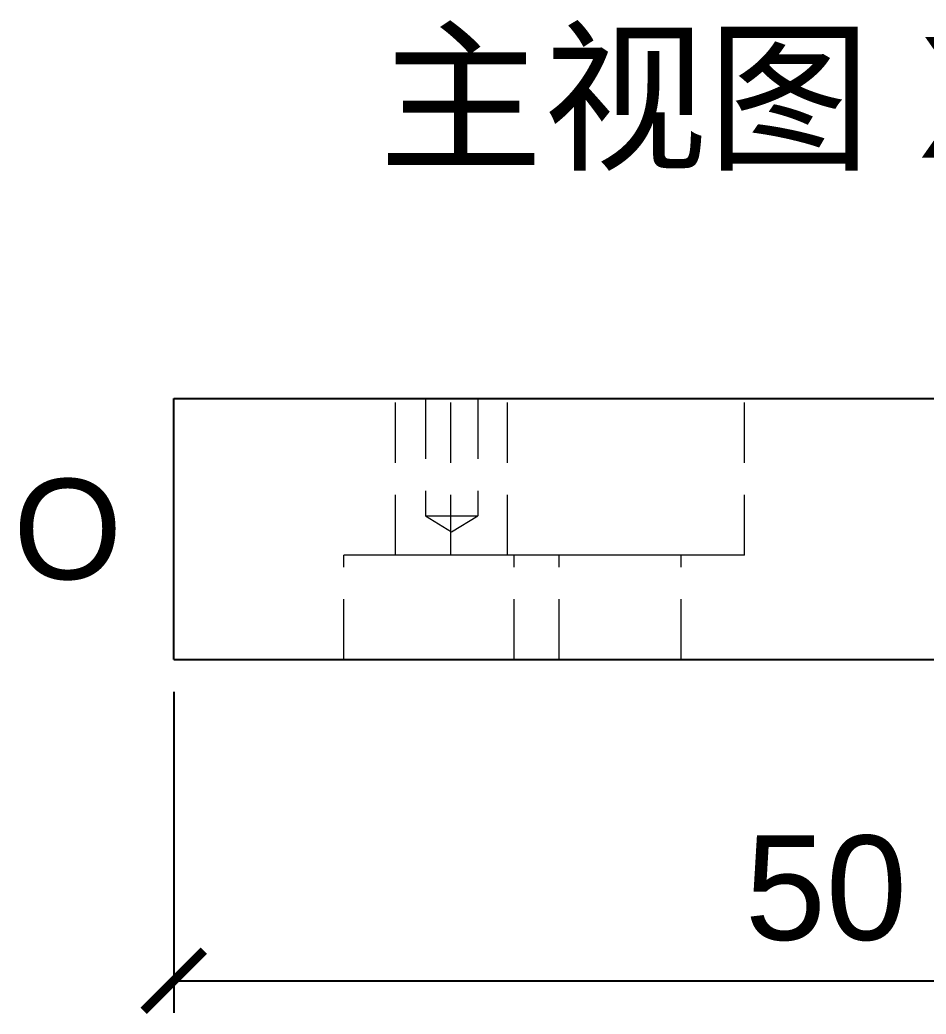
# Model space of a CAD drawing. Header units: millimetres. Extents: x 18 to 1043, y 90 to 420.
# Drawn here: x 216.79 to 251.53, y 273.72 to 311.81 of the extents above; entities that cross this region are included whole.
import ezdxf
from ezdxf.enums import TextEntityAlignment as Align

# ---------------------------------------------------------------- set-up
doc = ezdxf.new("R2010")
doc.units = ezdxf.units.MM
doc.linetypes.add('WP_HIDDEN', pattern=[2.3, 1.5, -0.8])
for name, color, linetype, lineweight in [('ANNOTATIONS', 7, 'CONTINUOUS', 18), ('DIMENSIONS', 7, 'CONTINUOUS', 18), ('HIDDEN', 7, 'WP_HIDDEN', 13), ('VISIBLE', 7, 'CONTINUOUS', 25)]:
    doc.layers.add(name, color=color, linetype=linetype, lineweight=lineweight)
doc.styles.add('CJK', font='Arial Unicode.ttf')
doc.styles.add('OpenSansCondensed-Light', font='OpenSansCondensed-Light.ttf')
doc.dimstyles.new('EZDXF', dxfattribs={"dimtxt": 0.25, "dimasz": 0.175, "dimexe": 0.375, "dimexo": 0.125, "dimgap": 0.1, "dimtad": 1, "dimlfac": 100, "dimzin": 12, "dimdsep": 46, "dimtxsty": 'OpenSansCondensed-Light', "dimblk": 'ARCHTICK', "dimcen": 2.5, "dimazin": 3, "dimtfac": 0.5, "dimtmove": 2, "dimatfit": 3})

# ---------------------------------------------------------------- blocks, each defined once
blk = doc.blocks.new('_ARCHTICK')
at = {"color": 0, "linetype": 'BYBLOCK', "const_width": 0.15}
blk.add_lwpolyline([(-0.5, -0.5), (0.5, 0.5)], dxfattribs=at)

msp = doc.modelspace()

# ---------------------------------------------------------------- linework, layer by layer
at = {"layer": 'HIDDEN', "ltscale": 1.538462}
for p, q in [((231.19231, 291.30769), (231.19231, 297.30769)), ((232.33731, 297.30769), (232.33731, 292.80769)), ((233.31731, 291.30769), (233.31731, 297.30769)), ((234.34731, 297.30769), (234.34731, 292.80769)), ((235.49231, 291.30769), (235.49231, 297.30769)), ((244.56731, 291.30769), (244.56731, 297.30769)), ((232.33731, 292.80769), (233.34231, 292.20383)), ((233.34231, 292.20383), (234.34731, 292.80769)), ((229.21731, 287.30769), (229.21731, 291.30769)), ((235.74231, 287.30769), (235.74231, 291.30769)), ((237.46731, 287.30769), (237.46731, 291.30769)), ((242.14231, 287.30769), (242.14231, 291.30769))]:
    msp.add_line(p, q, dxfattribs=at)
for points in [[(235.49231, 297.30769), (235.4384, 297.30769), (235.27939, 297.30769), (235.02325, 297.30769), (234.68281, 297.30769), (234.27516, 297.30769), (233.82073, 297.30769), (233.34231, 297.30769), (232.86389, 297.30769), (232.40946, 297.30769), (232.0018, 297.30769), (231.66137, 297.30769), (231.40522, 297.30769), (231.24621, 297.30769), (231.19231, 297.30769)], [(232.33731, 297.30769), (232.36251, 297.30769), (232.43683, 297.30769), (232.55657, 297.30769), (232.7157, 297.30769), (232.90625, 297.30769), (233.11867, 297.30769), (233.34231, 297.30769), (233.56594, 297.30769), (233.77836, 297.30769), (233.96891, 297.30769), (234.12805, 297.30769), (234.24778, 297.30769), (234.32211, 297.30769), (234.34731, 297.30769)], [(244.56731, 297.30769), (244.42628, 297.30769), (244.01026, 297.30769), (243.34011, 297.30769), (242.44944, 297.30769), (241.3829, 297.30769), (240.19399, 297.30769), (238.94231, 297.30769), (237.69063, 297.30769), (236.50171, 297.30769), (235.43518, 297.30769), (234.54451, 297.30769), (233.87436, 297.30769), (233.45834, 297.30769), (233.31731, 297.30769)], [(232.33731, 292.80769), (232.36251, 292.80769), (232.43683, 292.80769), (232.55657, 292.80769), (232.7157, 292.80769), (232.90625, 292.80769), (233.11867, 292.80769), (233.34231, 292.80769), (233.56594, 292.80769), (233.77836, 292.80769), (233.96891, 292.80769), (234.12805, 292.80769), (234.24778, 292.80769), (234.32211, 292.80769), (234.34731, 292.80769)], [(237.46731, 291.30769), (237.36389, 291.30769), (237.0588, 291.30769), (236.56736, 291.30769), (235.9142, 291.30769), (235.13208, 291.30769), (234.26021, 291.30769), (233.34231, 291.30769), (232.42441, 291.30769), (231.55254, 291.30769), (230.77041, 291.30769), (230.11725, 291.30769), (229.62581, 291.30769), (229.32073, 291.30769), (229.21731, 291.30769)], [(235.49231, 291.30769), (235.4384, 291.30769), (235.27939, 291.30769), (235.02325, 291.30769), (234.68281, 291.30769), (234.27516, 291.30769), (233.82073, 291.30769), (233.34231, 291.30769), (232.86389, 291.30769), (232.40946, 291.30769), (232.0018, 291.30769), (231.66137, 291.30769), (231.40522, 291.30769), (231.24621, 291.30769), (231.19231, 291.30769)], [(244.56731, 291.30769), (244.42628, 291.30769), (244.01026, 291.30769), (243.34011, 291.30769), (242.44944, 291.30769), (241.3829, 291.30769), (240.19399, 291.30769), (238.94231, 291.30769), (237.69063, 291.30769), (236.50171, 291.30769), (235.43518, 291.30769), (234.54451, 291.30769), (233.87436, 291.30769), (233.45834, 291.30769), (233.31731, 291.30769)], [(242.14231, 291.30769), (242.06208, 291.30769), (241.82541, 291.30769), (241.44417, 291.30769), (240.93748, 291.30769), (240.33074, 291.30769), (239.65437, 291.30769), (238.94231, 291.30769), (238.23024, 291.30769), (237.55388, 291.30769), (236.94714, 291.30769), (236.44045, 291.30769), (236.05921, 291.30769), (235.82254, 291.30769), (235.74231, 291.30769)], [(237.46731, 287.30769), (237.36389, 287.30769), (237.0588, 287.30769), (236.56736, 287.30769), (235.9142, 287.30769), (235.13208, 287.30769), (234.26021, 287.30769), (233.34231, 287.30769), (232.42441, 287.30769), (231.55254, 287.30769), (230.77041, 287.30769), (230.11725, 287.30769), (229.62581, 287.30769), (229.32073, 287.30769), (229.21731, 287.30769)], [(242.14231, 287.30769), (242.06208, 287.30769), (241.82541, 287.30769), (241.44417, 287.30769), (240.93748, 287.30769), (240.33074, 287.30769), (239.65437, 287.30769), (238.94231, 287.30769), (238.23024, 287.30769), (237.55388, 287.30769), (236.94714, 287.30769), (236.44045, 287.30769), (236.05921, 287.30769), (235.82254, 287.30769), (235.74231, 287.30769)]]:
    msp.add_lwpolyline(points, dxfattribs=at)
at = {"layer": 'VISIBLE'}
for p, q in [((222.69231, 287.30769), (222.69231, 297.30769)), ((222.69231, 297.30769), (272.69231, 297.30769)), ((222.69231, 287.30769), (272.69231, 287.30769))]:
    msp.add_line(p, q, dxfattribs=at)

# ---------------------------------------------------------------- texts
at = {"layer": 'ANNOTATIONS', "style": 'CJK'}
msp.add_text('主视图 X / Z', height=4.615385, dxfattribs=at).set_placement((247.69231, 306.53846), align=Align.CENTER)
msp.add_text('O', height=3.84615, dxfattribs=at).set_placement((216.53846, 290.38462))

# ---------------------------------------------------------------- dimensions: what is measured, and where the dimension line sits
at = {"layer": 'DIMENSIONS'}
msp.add_linear_dim(base=(222.69231, 275), p1=(222.69231, 287.30769), p2=(272.69231, 287.30769), dimstyle='EZDXF', override={"dimtxt": 4, "dimasz": 2.307692, "dimexe": 1.230769, "dimexo": 1.230769, "dimgap": 1.538462, "dimdec": 4, "dimlfac": 1, "dimzin": 8, "dimtxsty": 'CJK', "dimclrd": 7, "dimclre": 7, "dimclrt": 7}, dxfattribs=at).render()

doc.saveas('drawing.dxf')
